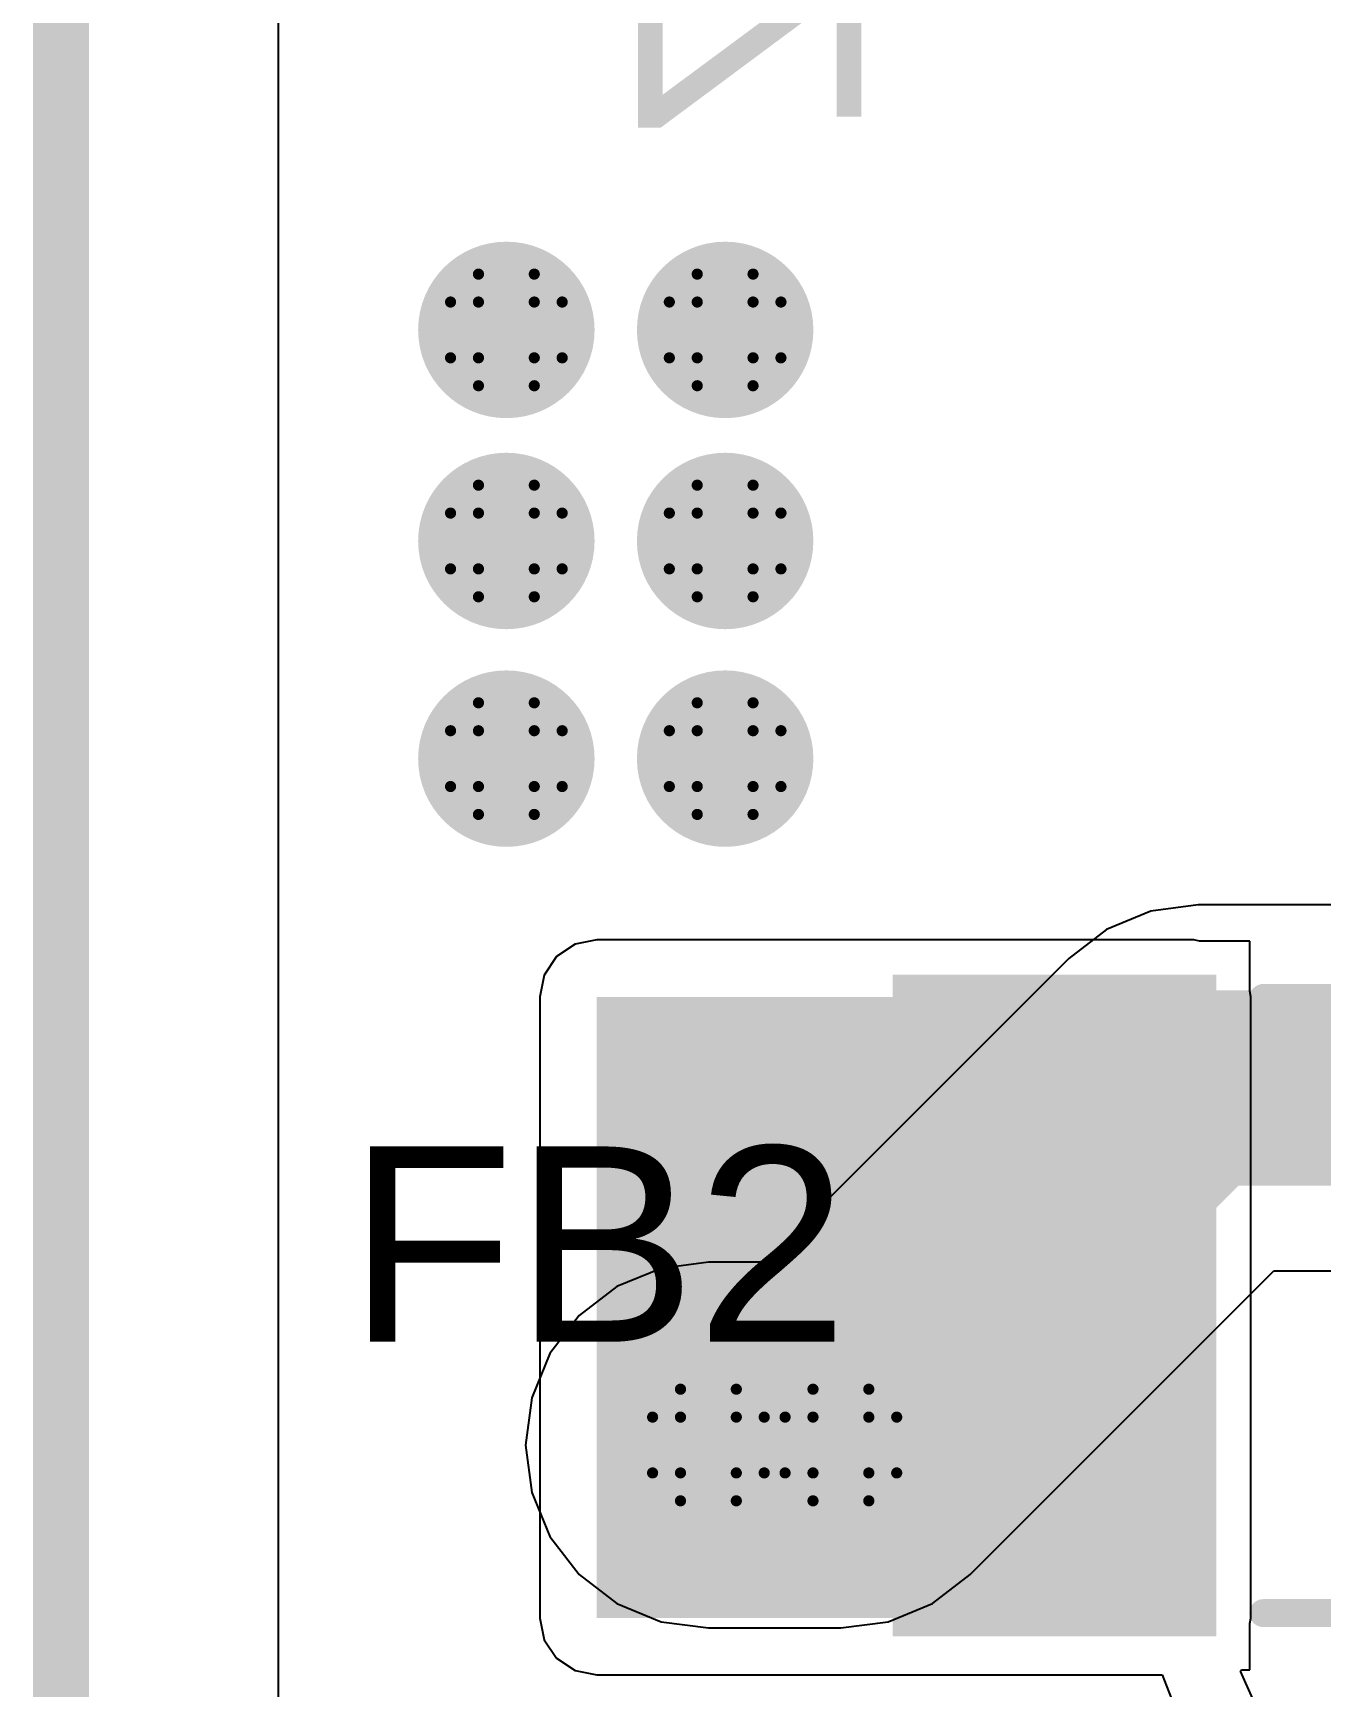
# Model space of a CAD drawing. Header units: inches. Extents: x 0 to 12.8, y -0.1 to 3.5.
# Drawn here: x -0.005 to 0.2257, y 0.6717 to 0.968 of the extents above; entities that cross this region are included whole.
import ezdxf

# ---------------------------------------------------------------- set-up
doc = ezdxf.new("R2010")
doc.units = ezdxf.units.IN
doc.header["$MEASUREMENT"] = 0
for name, color, linetype in [('Board Outline', 216, 'Continuous'), ('Bottom Layer', 5, 'Continuous'), ('Bottom Overlay', 54, 'Continuous'), ('Bottom Solder', 6, 'Continuous'), ('Drill Drawing', 1, 'Continuous'), ('Top Layer', 1, 'Continuous'), ('Top Overlay', 2, 'Continuous'), ('Top Paste', 8, 'Continuous'), ('Top Solder', 216, 'Continuous'), ('Via Holes', 16, 'Continuous')]:
    doc.layers.add(name, color=color, linetype=linetype)
doc.styles.add('Arial', font='', dxfattribs={"height": 0.2})
doc.styles.get('Arial').set_extended_font_data('Arial')

# ---------------------------------------------------------------- blocks, each defined once
blk = doc.blocks.new('IND_1210_39')
at = {"layer": 'Top Layer'}
for points in [[(-0.08291, 0.05531), (-0.03291, 0.05531), (-0.03291, -0.05531), (-0.08291, -0.05531)], [(0.03291, 0.05531), (0.08291, 0.05531), (0.08291, -0.05531), (0.03291, -0.05531)]]:
    blk.add_hatch(color=1, dxfattribs=at).paths.add_polyline_path(points)
at = {"layer": 'Top Paste'}
for points in [[(-0.08291, 0.05531), (-0.03291, 0.05531), (-0.03291, -0.05531), (-0.08291, -0.05531)], [(0.03291, 0.05531), (0.08291, 0.05531), (0.08291, -0.05531), (0.03291, -0.05531)]]:
    blk.add_hatch(color=8, dxfattribs=at).paths.add_polyline_path(points)
at = {"layer": 'Top Solder'}
for points in [[(-0.08691, 0.05931), (-0.02891, 0.05931), (-0.02891, -0.05931), (-0.08691, -0.05931)], [(0.02891, 0.05931), (0.08691, 0.05931), (0.08691, -0.05931), (0.02891, -0.05931)]]:
    blk.add_hatch(color=216, dxfattribs=at).paths.add_polyline_path(points)
at = {"layer": 'Top Overlay'}
for points in [[(0.02047, 0.05512, 0.005, 0.005, 0), (-0.02047, 0.05512, 0.005, 0.005, 0)], [(0.02047, -0.05512, 0.005, 0.005, 0), (-0.02047, -0.05512, 0.005, 0.005, 0)]]:
    blk.add_lwpolyline(points, format="xyseb", dxfattribs=at)
for points in [[(-0.02172, 0.05512, 0.0025, 0.0025, 1), (-0.01922, 0.05512, 0.0025, 0.0025, 1)], [(0.01922, 0.05512, 0.0025, 0.0025, 1), (0.02172, 0.05512, 0.0025, 0.0025, 1)], [(-0.02172, -0.05512, 0.0025, 0.0025, 1), (-0.01922, -0.05512, 0.0025, 0.0025, 1)], [(0.01922, -0.05512, 0.0025, 0.0025, 1), (0.02172, -0.05512, 0.0025, 0.0025, 1)]]:
    blk.add_lwpolyline(points, format="xyseb", close=True, dxfattribs=at)

msp = doc.modelspace()

# ---------------------------------------------------------------- hatches: boundary and pattern name
at = {"layer": 'Bottom Layer'}
h = msp.add_hatch(color=5, dxfattribs=at)
edge = h.paths.add_edge_path()
edge.add_arc((0.0798, 0.91482), 0.01181, 0, 360)
h = msp.add_hatch(color=5, dxfattribs=at)
edge = h.paths.add_edge_path()
edge.add_arc((0.119, 0.91482), 0.01181, 0, 360)
h = msp.add_hatch(color=5, dxfattribs=at)
edge = h.paths.add_edge_path()
edge.add_arc((0.0798, 0.877), 0.01181, 0, 360)
h = msp.add_hatch(color=5, dxfattribs=at)
edge = h.paths.add_edge_path()
edge.add_arc((0.119, 0.877), 0.01181, 0, 360)
h = msp.add_hatch(color=5, dxfattribs=at)
edge = h.paths.add_edge_path()
edge.add_arc((0.0798, 0.838), 0.01181, 0, 360)
h = msp.add_hatch(color=5, dxfattribs=at)
edge = h.paths.add_edge_path()
edge.add_arc((0.119, 0.838), 0.01181, 0, 360)
h = msp.add_hatch(color=5, dxfattribs=at)
edge = h.paths.add_edge_path()
edge.add_arc((0.116, 0.715), 0.01181, 0, 360)
h = msp.add_hatch(color=5, dxfattribs=at)
edge = h.paths.add_edge_path()
edge.add_arc((0.13974, 0.715), 0.01181, 0, 360)
at = {"layer": 'Bottom Solder'}
h = msp.add_hatch(color=6, dxfattribs=at)
edge = h.paths.add_edge_path()
edge.add_arc((0.0798, 0.91482), 0.01581, 0, 360)
h = msp.add_hatch(color=6, dxfattribs=at)
edge = h.paths.add_edge_path()
edge.add_arc((0.119, 0.91482), 0.01581, 0, 360)
h = msp.add_hatch(color=6, dxfattribs=at)
edge = h.paths.add_edge_path()
edge.add_arc((0.0798, 0.877), 0.01581, 0, 360)
h = msp.add_hatch(color=6, dxfattribs=at)
edge = h.paths.add_edge_path()
edge.add_arc((0.119, 0.877), 0.01581, 0, 360)
h = msp.add_hatch(color=6, dxfattribs=at)
edge = h.paths.add_edge_path()
edge.add_arc((0.0798, 0.838), 0.01581, 0, 360)
h = msp.add_hatch(color=6, dxfattribs=at)
edge = h.paths.add_edge_path()
edge.add_arc((0.119, 0.838), 0.01581, 0, 360)
h = msp.add_hatch(color=6, dxfattribs=at)
edge = h.paths.add_edge_path()
edge.add_arc((0.116, 0.715), 0.01581, 0, 360)
h = msp.add_hatch(color=6, dxfattribs=at)
edge = h.paths.add_edge_path()
edge.add_arc((0.13974, 0.715), 0.01581, 0, 360)
at = {"layer": 'Top Layer'}
h = msp.add_hatch(color=1, dxfattribs=at)
edge = h.paths.add_edge_path()
edge.add_arc((0.0798, 0.91482), 0.01181, 0, 360)
h = msp.add_hatch(color=1, dxfattribs=at)
edge = h.paths.add_edge_path()
edge.add_arc((0.119, 0.91482), 0.01181, 0, 360)
h = msp.add_hatch(color=1, dxfattribs=at)
edge = h.paths.add_edge_path()
edge.add_arc((0.0798, 0.877), 0.01181, 0, 360)
h = msp.add_hatch(color=1, dxfattribs=at)
edge = h.paths.add_edge_path()
edge.add_arc((0.119, 0.877), 0.01181, 0, 360)
h = msp.add_hatch(color=1, dxfattribs=at)
edge = h.paths.add_edge_path()
edge.add_arc((0.0798, 0.838), 0.01181, 0, 360)
h = msp.add_hatch(color=1, dxfattribs=at)
edge = h.paths.add_edge_path()
edge.add_arc((0.119, 0.838), 0.01181, 0, 360)
msp.add_hatch(color=1, dxfattribs=at).paths.add_polyline_path([(0.096, 0.684), (0.203, 0.684), (0.203, 0.79531), (0.096, 0.79531)])
h = msp.add_hatch(color=1, dxfattribs=at)
edge = h.paths.add_edge_path()
edge.add_arc((0.116, 0.715), 0.01181, 0, 360)
h = msp.add_hatch(color=1, dxfattribs=at)
edge = h.paths.add_edge_path()
edge.add_arc((0.13974, 0.715), 0.01181, 0, 360)
at = {"layer": 'Top Solder'}
h = msp.add_hatch(color=216, dxfattribs=at)
edge = h.paths.add_edge_path()
edge.add_arc((0.0798, 0.91482), 0.01581, 0, 360)
h = msp.add_hatch(color=216, dxfattribs=at)
edge = h.paths.add_edge_path()
edge.add_arc((0.119, 0.91482), 0.01581, 0, 360)
h = msp.add_hatch(color=216, dxfattribs=at)
edge = h.paths.add_edge_path()
edge.add_arc((0.0798, 0.877), 0.01581, 0, 360)
h = msp.add_hatch(color=216, dxfattribs=at)
edge = h.paths.add_edge_path()
edge.add_arc((0.119, 0.877), 0.01581, 0, 360)
h = msp.add_hatch(color=216, dxfattribs=at)
edge = h.paths.add_edge_path()
edge.add_arc((0.0798, 0.838), 0.01581, 0, 360)
h = msp.add_hatch(color=216, dxfattribs=at)
edge = h.paths.add_edge_path()
edge.add_arc((0.119, 0.838), 0.01581, 0, 360)
h = msp.add_hatch(color=216, dxfattribs=at)
edge = h.paths.add_edge_path()
edge.add_arc((0.116, 0.715), 0.01581, 0, 360)
h = msp.add_hatch(color=216, dxfattribs=at)
edge = h.paths.add_edge_path()
edge.add_arc((0.13974, 0.715), 0.01581, 0, 360)
at = {"layer": 'Via Holes'}
h = msp.add_hatch(color=7, dxfattribs=at)
edge = h.paths.add_edge_path()
edge.add_arc((0.0798, 0.91482), 0.00591, 0, 360)
h = msp.add_hatch(color=7, dxfattribs=at)
edge = h.paths.add_edge_path()
edge.add_arc((0.119, 0.91482), 0.00591, 0, 360)
h = msp.add_hatch(color=7, dxfattribs=at)
edge = h.paths.add_edge_path()
edge.add_arc((0.0798, 0.877), 0.00591, 0, 360)
h = msp.add_hatch(color=7, dxfattribs=at)
edge = h.paths.add_edge_path()
edge.add_arc((0.119, 0.877), 0.00591, 0, 360)
h = msp.add_hatch(color=7, dxfattribs=at)
edge = h.paths.add_edge_path()
edge.add_arc((0.0798, 0.838), 0.00591, 0, 360)
h = msp.add_hatch(color=7, dxfattribs=at)
edge = h.paths.add_edge_path()
edge.add_arc((0.119, 0.838), 0.00591, 0, 360)
h = msp.add_hatch(color=7, dxfattribs=at)
edge = h.paths.add_edge_path()
edge.add_arc((0.116, 0.715), 0.00591, 0, 360)
h = msp.add_hatch(color=7, dxfattribs=at)
edge = h.paths.add_edge_path()
edge.add_arc((0.13974, 0.715), 0.00591, 0, 360)

# ---------------------------------------------------------------- linework, layer by layer
at = {"layer": 'Board Outline'}
msp.add_lwpolyline([(0, 0, 0.01, 0.01, 0), (0, 1.95441, 0.01, 0.01, 0)], format="xyseb", dxfattribs=at)
at = {"layer": 'Bottom Layer'}
for p, q in [((0.039, 0.1), (0.039, 1.91)), ((0.19526, 0.81066), (0.18735, 0.80739)), ((0.20374, 0.81178), (0.19526, 0.81066)), ((0.659, 0.81178), (0.20374, 0.81178)), ((0.18735, 0.80739), (0.18056, 0.80218)), ((0.18056, 0.80218), (0.12616, 0.74778)), ((0.116, 0.74778), (0.10752, 0.74666)), ((0.12616, 0.74778), (0.116, 0.74778)), ((0.10752, 0.74666), (0.09961, 0.74339)), ((0.16292, 0.69182), (0.21732, 0.74622)), ((0.21732, 0.74622), (0.64542, 0.74622)), ((0.09961, 0.74339), (0.09282, 0.73818)), ((0.09282, 0.73818), (0.08761, 0.73139)), ((0.08761, 0.73139), (0.08434, 0.72348)), ((0.08434, 0.72348), (0.08322, 0.715)), ((0.08322, 0.715), (0.08434, 0.70652)), ((0.08434, 0.70652), (0.08761, 0.69861)), ((0.08761, 0.69861), (0.09282, 0.69182)), ((0.09282, 0.69182), (0.09961, 0.68661)), ((0.15613, 0.68661), (0.16292, 0.69182)), ((0.09961, 0.68661), (0.10752, 0.68334)), ((0.14823, 0.68334), (0.15613, 0.68661)), ((0.10752, 0.68334), (0.116, 0.68222)), ((0.116, 0.68222), (0.13974, 0.68222)), ((0.13974, 0.68222), (0.14823, 0.68334))]:
    msp.add_line(p, q, dxfattribs=at)
for points in [[(0.13974, 0.715, 0.035, 0.035, 0), (0.20374, 0.779, 0.035, 0.035, 0)], [(0.20374, 0.779, 0.035, 0.035, 0), (0.60536, 0.779, 0.035, 0.035, 0)], [(0.116, 0.715, 0.035, 0.035, 0), (0.13974, 0.715, 0.035, 0.035, 0)]]:
    msp.add_lwpolyline(points, format="xyseb", dxfattribs=at)
for points in [[(0.19499, 0.779, 0.0175, 0.0175, 1), (0.21249, 0.779, 0.0175, 0.0175, 1)], [(0.19499, 0.779, 0.0175, 0.0175, 1), (0.21249, 0.779, 0.0175, 0.0175, 1)], [(0.10725, 0.715, 0.0175, 0.0175, 1), (0.12475, 0.715, 0.0175, 0.0175, 1)], [(0.13099, 0.715, 0.0175, 0.0175, 1), (0.14849, 0.715, 0.0175, 0.0175, 1)], [(0.13099, 0.715, 0.0175, 0.0175, 1), (0.14849, 0.715, 0.0175, 0.0175, 1)]]:
    msp.add_lwpolyline(points, format="xyseb", close=True, dxfattribs=at)
at = {"layer": 'Drill Drawing'}
for points in [[(0.0748, 0.91982, 0.002, 0.002, 0), (0.0748, 0.92482, 0.002, 0.002, 0)], [(0.0748, 0.92482, 0.002, 0.002, 0), (0.0848, 0.92482, 0.002, 0.002, 0)], [(0.0848, 0.91982, 0.002, 0.002, 0), (0.0848, 0.92482, 0.002, 0.002, 0)], [(0.114, 0.91982, 0.002, 0.002, 0), (0.114, 0.92482, 0.002, 0.002, 0)], [(0.114, 0.92482, 0.002, 0.002, 0), (0.124, 0.92482, 0.002, 0.002, 0)], [(0.124, 0.91982, 0.002, 0.002, 0), (0.124, 0.92482, 0.002, 0.002, 0)], [(0.0698, 0.90982, 0.002, 0.002, 0), (0.0698, 0.91982, 0.002, 0.002, 0)], [(0.0698, 0.91982, 0.002, 0.002, 0), (0.0748, 0.91982, 0.002, 0.002, 0)], [(0.0848, 0.91982, 0.002, 0.002, 0), (0.0898, 0.91982, 0.002, 0.002, 0)], [(0.0898, 0.90982, 0.002, 0.002, 0), (0.0898, 0.91982, 0.002, 0.002, 0)], [(0.109, 0.90982, 0.002, 0.002, 0), (0.109, 0.91982, 0.002, 0.002, 0)], [(0.109, 0.91982, 0.002, 0.002, 0), (0.114, 0.91982, 0.002, 0.002, 0)], [(0.124, 0.91982, 0.002, 0.002, 0), (0.129, 0.91982, 0.002, 0.002, 0)], [(0.129, 0.90982, 0.002, 0.002, 0), (0.129, 0.91982, 0.002, 0.002, 0)], [(0.0698, 0.90982, 0.002, 0.002, 0), (0.0748, 0.90982, 0.002, 0.002, 0)], [(0.0748, 0.90482, 0.002, 0.002, 0), (0.0748, 0.90982, 0.002, 0.002, 0)], [(0.0848, 0.90982, 0.002, 0.002, 0), (0.0898, 0.90982, 0.002, 0.002, 0)], [(0.0848, 0.90482, 0.002, 0.002, 0), (0.0848, 0.90982, 0.002, 0.002, 0)], [(0.109, 0.90982, 0.002, 0.002, 0), (0.114, 0.90982, 0.002, 0.002, 0)], [(0.114, 0.90482, 0.002, 0.002, 0), (0.114, 0.90982, 0.002, 0.002, 0)], [(0.124, 0.90982, 0.002, 0.002, 0), (0.129, 0.90982, 0.002, 0.002, 0)], [(0.124, 0.90482, 0.002, 0.002, 0), (0.124, 0.90982, 0.002, 0.002, 0)], [(0.0748, 0.90482, 0.002, 0.002, 0), (0.0848, 0.90482, 0.002, 0.002, 0)], [(0.114, 0.90482, 0.002, 0.002, 0), (0.124, 0.90482, 0.002, 0.002, 0)], [(0.0748, 0.882, 0.002, 0.002, 0), (0.0748, 0.887, 0.002, 0.002, 0)], [(0.0748, 0.887, 0.002, 0.002, 0), (0.0848, 0.887, 0.002, 0.002, 0)], [(0.0848, 0.882, 0.002, 0.002, 0), (0.0848, 0.887, 0.002, 0.002, 0)], [(0.114, 0.882, 0.002, 0.002, 0), (0.114, 0.887, 0.002, 0.002, 0)], [(0.114, 0.887, 0.002, 0.002, 0), (0.124, 0.887, 0.002, 0.002, 0)], [(0.124, 0.882, 0.002, 0.002, 0), (0.124, 0.887, 0.002, 0.002, 0)], [(0.0698, 0.872, 0.002, 0.002, 0), (0.0698, 0.882, 0.002, 0.002, 0)], [(0.0698, 0.882, 0.002, 0.002, 0), (0.0748, 0.882, 0.002, 0.002, 0)], [(0.0848, 0.882, 0.002, 0.002, 0), (0.0898, 0.882, 0.002, 0.002, 0)], [(0.0898, 0.872, 0.002, 0.002, 0), (0.0898, 0.882, 0.002, 0.002, 0)], [(0.109, 0.872, 0.002, 0.002, 0), (0.109, 0.882, 0.002, 0.002, 0)], [(0.109, 0.882, 0.002, 0.002, 0), (0.114, 0.882, 0.002, 0.002, 0)], [(0.124, 0.882, 0.002, 0.002, 0), (0.129, 0.882, 0.002, 0.002, 0)], [(0.129, 0.872, 0.002, 0.002, 0), (0.129, 0.882, 0.002, 0.002, 0)], [(0.0698, 0.872, 0.002, 0.002, 0), (0.0748, 0.872, 0.002, 0.002, 0)], [(0.0748, 0.867, 0.002, 0.002, 0), (0.0748, 0.872, 0.002, 0.002, 0)], [(0.0848, 0.872, 0.002, 0.002, 0), (0.0898, 0.872, 0.002, 0.002, 0)], [(0.0848, 0.867, 0.002, 0.002, 0), (0.0848, 0.872, 0.002, 0.002, 0)], [(0.109, 0.872, 0.002, 0.002, 0), (0.114, 0.872, 0.002, 0.002, 0)], [(0.114, 0.867, 0.002, 0.002, 0), (0.114, 0.872, 0.002, 0.002, 0)], [(0.124, 0.872, 0.002, 0.002, 0), (0.129, 0.872, 0.002, 0.002, 0)], [(0.124, 0.867, 0.002, 0.002, 0), (0.124, 0.872, 0.002, 0.002, 0)], [(0.0748, 0.867, 0.002, 0.002, 0), (0.0848, 0.867, 0.002, 0.002, 0)], [(0.114, 0.867, 0.002, 0.002, 0), (0.124, 0.867, 0.002, 0.002, 0)], [(0.0748, 0.843, 0.002, 0.002, 0), (0.0748, 0.848, 0.002, 0.002, 0)], [(0.0748, 0.848, 0.002, 0.002, 0), (0.0848, 0.848, 0.002, 0.002, 0)], [(0.0848, 0.843, 0.002, 0.002, 0), (0.0848, 0.848, 0.002, 0.002, 0)], [(0.114, 0.843, 0.002, 0.002, 0), (0.114, 0.848, 0.002, 0.002, 0)], [(0.114, 0.848, 0.002, 0.002, 0), (0.124, 0.848, 0.002, 0.002, 0)], [(0.124, 0.843, 0.002, 0.002, 0), (0.124, 0.848, 0.002, 0.002, 0)], [(0.0698, 0.833, 0.002, 0.002, 0), (0.0698, 0.843, 0.002, 0.002, 0)], [(0.0698, 0.843, 0.002, 0.002, 0), (0.0748, 0.843, 0.002, 0.002, 0)], [(0.0848, 0.843, 0.002, 0.002, 0), (0.0898, 0.843, 0.002, 0.002, 0)], [(0.0898, 0.833, 0.002, 0.002, 0), (0.0898, 0.843, 0.002, 0.002, 0)], [(0.109, 0.833, 0.002, 0.002, 0), (0.109, 0.843, 0.002, 0.002, 0)], [(0.109, 0.843, 0.002, 0.002, 0), (0.114, 0.843, 0.002, 0.002, 0)], [(0.124, 0.843, 0.002, 0.002, 0), (0.129, 0.843, 0.002, 0.002, 0)], [(0.129, 0.833, 0.002, 0.002, 0), (0.129, 0.843, 0.002, 0.002, 0)], [(0.0698, 0.833, 0.002, 0.002, 0), (0.0748, 0.833, 0.002, 0.002, 0)], [(0.0748, 0.828, 0.002, 0.002, 0), (0.0748, 0.833, 0.002, 0.002, 0)], [(0.0848, 0.833, 0.002, 0.002, 0), (0.0898, 0.833, 0.002, 0.002, 0)], [(0.0848, 0.828, 0.002, 0.002, 0), (0.0848, 0.833, 0.002, 0.002, 0)], [(0.109, 0.833, 0.002, 0.002, 0), (0.114, 0.833, 0.002, 0.002, 0)], [(0.114, 0.828, 0.002, 0.002, 0), (0.114, 0.833, 0.002, 0.002, 0)], [(0.124, 0.833, 0.002, 0.002, 0), (0.129, 0.833, 0.002, 0.002, 0)], [(0.124, 0.828, 0.002, 0.002, 0), (0.124, 0.833, 0.002, 0.002, 0)], [(0.0748, 0.828, 0.002, 0.002, 0), (0.0848, 0.828, 0.002, 0.002, 0)], [(0.114, 0.828, 0.002, 0.002, 0), (0.124, 0.828, 0.002, 0.002, 0)], [(0.111, 0.72, 0.002, 0.002, 0), (0.111, 0.725, 0.002, 0.002, 0)], [(0.111, 0.725, 0.002, 0.002, 0), (0.121, 0.725, 0.002, 0.002, 0)], [(0.121, 0.72, 0.002, 0.002, 0), (0.121, 0.725, 0.002, 0.002, 0)], [(0.13474, 0.72, 0.002, 0.002, 0), (0.13474, 0.725, 0.002, 0.002, 0)], [(0.13474, 0.725, 0.002, 0.002, 0), (0.14474, 0.725, 0.002, 0.002, 0)], [(0.14474, 0.72, 0.002, 0.002, 0), (0.14474, 0.725, 0.002, 0.002, 0)], [(0.106, 0.71, 0.002, 0.002, 0), (0.106, 0.72, 0.002, 0.002, 0)], [(0.106, 0.72, 0.002, 0.002, 0), (0.111, 0.72, 0.002, 0.002, 0)], [(0.121, 0.72, 0.002, 0.002, 0), (0.126, 0.72, 0.002, 0.002, 0)], [(0.126, 0.71, 0.002, 0.002, 0), (0.126, 0.72, 0.002, 0.002, 0)], [(0.12974, 0.71, 0.002, 0.002, 0), (0.12974, 0.72, 0.002, 0.002, 0)], [(0.12974, 0.72, 0.002, 0.002, 0), (0.13474, 0.72, 0.002, 0.002, 0)], [(0.14474, 0.72, 0.002, 0.002, 0), (0.14974, 0.72, 0.002, 0.002, 0)], [(0.14974, 0.71, 0.002, 0.002, 0), (0.14974, 0.72, 0.002, 0.002, 0)], [(0.106, 0.71, 0.002, 0.002, 0), (0.111, 0.71, 0.002, 0.002, 0)], [(0.111, 0.705, 0.002, 0.002, 0), (0.111, 0.71, 0.002, 0.002, 0)], [(0.121, 0.71, 0.002, 0.002, 0), (0.126, 0.71, 0.002, 0.002, 0)], [(0.121, 0.705, 0.002, 0.002, 0), (0.121, 0.71, 0.002, 0.002, 0)], [(0.12974, 0.71, 0.002, 0.002, 0), (0.13474, 0.71, 0.002, 0.002, 0)], [(0.13474, 0.705, 0.002, 0.002, 0), (0.13474, 0.71, 0.002, 0.002, 0)], [(0.14474, 0.71, 0.002, 0.002, 0), (0.14974, 0.71, 0.002, 0.002, 0)], [(0.14474, 0.705, 0.002, 0.002, 0), (0.14474, 0.71, 0.002, 0.002, 0)], [(0.111, 0.705, 0.002, 0.002, 0), (0.121, 0.705, 0.002, 0.002, 0)], [(0.13474, 0.705, 0.002, 0.002, 0), (0.14474, 0.705, 0.002, 0.002, 0)]]:
    msp.add_lwpolyline(points, format="xyseb", dxfattribs=at)
for points in [[(0.0743, 0.92482, 0.001, 0.001, 1), (0.0753, 0.92482, 0.001, 0.001, 1)], [(0.0743, 0.92482, 0.001, 0.001, 1), (0.0753, 0.92482, 0.001, 0.001, 1)], [(0.0843, 0.92482, 0.001, 0.001, 1), (0.0853, 0.92482, 0.001, 0.001, 1)], [(0.0843, 0.92482, 0.001, 0.001, 1), (0.0853, 0.92482, 0.001, 0.001, 1)], [(0.1135, 0.92482, 0.001, 0.001, 1), (0.1145, 0.92482, 0.001, 0.001, 1)], [(0.1135, 0.92482, 0.001, 0.001, 1), (0.1145, 0.92482, 0.001, 0.001, 1)], [(0.1235, 0.92482, 0.001, 0.001, 1), (0.1245, 0.92482, 0.001, 0.001, 1)], [(0.1235, 0.92482, 0.001, 0.001, 1), (0.1245, 0.92482, 0.001, 0.001, 1)], [(0.0693, 0.91982, 0.001, 0.001, 1), (0.0703, 0.91982, 0.001, 0.001, 1)], [(0.0693, 0.91982, 0.001, 0.001, 1), (0.0703, 0.91982, 0.001, 0.001, 1)], [(0.0743, 0.91982, 0.001, 0.001, 1), (0.0753, 0.91982, 0.001, 0.001, 1)], [(0.0743, 0.91982, 0.001, 0.001, 1), (0.0753, 0.91982, 0.001, 0.001, 1)], [(0.0843, 0.91982, 0.001, 0.001, 1), (0.0853, 0.91982, 0.001, 0.001, 1)], [(0.0843, 0.91982, 0.001, 0.001, 1), (0.0853, 0.91982, 0.001, 0.001, 1)], [(0.0893, 0.91982, 0.001, 0.001, 1), (0.0903, 0.91982, 0.001, 0.001, 1)], [(0.0893, 0.91982, 0.001, 0.001, 1), (0.0903, 0.91982, 0.001, 0.001, 1)], [(0.1085, 0.91982, 0.001, 0.001, 1), (0.1095, 0.91982, 0.001, 0.001, 1)], [(0.1085, 0.91982, 0.001, 0.001, 1), (0.1095, 0.91982, 0.001, 0.001, 1)], [(0.1135, 0.91982, 0.001, 0.001, 1), (0.1145, 0.91982, 0.001, 0.001, 1)], [(0.1135, 0.91982, 0.001, 0.001, 1), (0.1145, 0.91982, 0.001, 0.001, 1)], [(0.1235, 0.91982, 0.001, 0.001, 1), (0.1245, 0.91982, 0.001, 0.001, 1)], [(0.1235, 0.91982, 0.001, 0.001, 1), (0.1245, 0.91982, 0.001, 0.001, 1)], [(0.1285, 0.91982, 0.001, 0.001, 1), (0.1295, 0.91982, 0.001, 0.001, 1)], [(0.1285, 0.91982, 0.001, 0.001, 1), (0.1295, 0.91982, 0.001, 0.001, 1)], [(0.0693, 0.90982, 0.001, 0.001, 1), (0.0703, 0.90982, 0.001, 0.001, 1)], [(0.0693, 0.90982, 0.001, 0.001, 1), (0.0703, 0.90982, 0.001, 0.001, 1)], [(0.0743, 0.90982, 0.001, 0.001, 1), (0.0753, 0.90982, 0.001, 0.001, 1)], [(0.0743, 0.90982, 0.001, 0.001, 1), (0.0753, 0.90982, 0.001, 0.001, 1)], [(0.0843, 0.90982, 0.001, 0.001, 1), (0.0853, 0.90982, 0.001, 0.001, 1)], [(0.0843, 0.90982, 0.001, 0.001, 1), (0.0853, 0.90982, 0.001, 0.001, 1)], [(0.0893, 0.90982, 0.001, 0.001, 1), (0.0903, 0.90982, 0.001, 0.001, 1)], [(0.0893, 0.90982, 0.001, 0.001, 1), (0.0903, 0.90982, 0.001, 0.001, 1)], [(0.1085, 0.90982, 0.001, 0.001, 1), (0.1095, 0.90982, 0.001, 0.001, 1)], [(0.1085, 0.90982, 0.001, 0.001, 1), (0.1095, 0.90982, 0.001, 0.001, 1)], [(0.1135, 0.90982, 0.001, 0.001, 1), (0.1145, 0.90982, 0.001, 0.001, 1)], [(0.1135, 0.90982, 0.001, 0.001, 1), (0.1145, 0.90982, 0.001, 0.001, 1)], [(0.1235, 0.90982, 0.001, 0.001, 1), (0.1245, 0.90982, 0.001, 0.001, 1)], [(0.1235, 0.90982, 0.001, 0.001, 1), (0.1245, 0.90982, 0.001, 0.001, 1)], [(0.1285, 0.90982, 0.001, 0.001, 1), (0.1295, 0.90982, 0.001, 0.001, 1)], [(0.1285, 0.90982, 0.001, 0.001, 1), (0.1295, 0.90982, 0.001, 0.001, 1)], [(0.0743, 0.90482, 0.001, 0.001, 1), (0.0753, 0.90482, 0.001, 0.001, 1)], [(0.0743, 0.90482, 0.001, 0.001, 1), (0.0753, 0.90482, 0.001, 0.001, 1)], [(0.0843, 0.90482, 0.001, 0.001, 1), (0.0853, 0.90482, 0.001, 0.001, 1)], [(0.0843, 0.90482, 0.001, 0.001, 1), (0.0853, 0.90482, 0.001, 0.001, 1)], [(0.1135, 0.90482, 0.001, 0.001, 1), (0.1145, 0.90482, 0.001, 0.001, 1)], [(0.1135, 0.90482, 0.001, 0.001, 1), (0.1145, 0.90482, 0.001, 0.001, 1)], [(0.1235, 0.90482, 0.001, 0.001, 1), (0.1245, 0.90482, 0.001, 0.001, 1)], [(0.1235, 0.90482, 0.001, 0.001, 1), (0.1245, 0.90482, 0.001, 0.001, 1)], [(0.0743, 0.887, 0.001, 0.001, 1), (0.0753, 0.887, 0.001, 0.001, 1)], [(0.0743, 0.887, 0.001, 0.001, 1), (0.0753, 0.887, 0.001, 0.001, 1)], [(0.0843, 0.887, 0.001, 0.001, 1), (0.0853, 0.887, 0.001, 0.001, 1)], [(0.0843, 0.887, 0.001, 0.001, 1), (0.0853, 0.887, 0.001, 0.001, 1)], [(0.1135, 0.887, 0.001, 0.001, 1), (0.1145, 0.887, 0.001, 0.001, 1)], [(0.1135, 0.887, 0.001, 0.001, 1), (0.1145, 0.887, 0.001, 0.001, 1)], [(0.1235, 0.887, 0.001, 0.001, 1), (0.1245, 0.887, 0.001, 0.001, 1)], [(0.1235, 0.887, 0.001, 0.001, 1), (0.1245, 0.887, 0.001, 0.001, 1)], [(0.0693, 0.882, 0.001, 0.001, 1), (0.0703, 0.882, 0.001, 0.001, 1)], [(0.0693, 0.882, 0.001, 0.001, 1), (0.0703, 0.882, 0.001, 0.001, 1)], [(0.0743, 0.882, 0.001, 0.001, 1), (0.0753, 0.882, 0.001, 0.001, 1)], [(0.0743, 0.882, 0.001, 0.001, 1), (0.0753, 0.882, 0.001, 0.001, 1)], [(0.0843, 0.882, 0.001, 0.001, 1), (0.0853, 0.882, 0.001, 0.001, 1)], [(0.0843, 0.882, 0.001, 0.001, 1), (0.0853, 0.882, 0.001, 0.001, 1)], [(0.0893, 0.882, 0.001, 0.001, 1), (0.0903, 0.882, 0.001, 0.001, 1)], [(0.0893, 0.882, 0.001, 0.001, 1), (0.0903, 0.882, 0.001, 0.001, 1)], [(0.1085, 0.882, 0.001, 0.001, 1), (0.1095, 0.882, 0.001, 0.001, 1)], [(0.1085, 0.882, 0.001, 0.001, 1), (0.1095, 0.882, 0.001, 0.001, 1)], [(0.1135, 0.882, 0.001, 0.001, 1), (0.1145, 0.882, 0.001, 0.001, 1)], [(0.1135, 0.882, 0.001, 0.001, 1), (0.1145, 0.882, 0.001, 0.001, 1)], [(0.1235, 0.882, 0.001, 0.001, 1), (0.1245, 0.882, 0.001, 0.001, 1)], [(0.1235, 0.882, 0.001, 0.001, 1), (0.1245, 0.882, 0.001, 0.001, 1)], [(0.1285, 0.882, 0.001, 0.001, 1), (0.1295, 0.882, 0.001, 0.001, 1)], [(0.1285, 0.882, 0.001, 0.001, 1), (0.1295, 0.882, 0.001, 0.001, 1)], [(0.0693, 0.872, 0.001, 0.001, 1), (0.0703, 0.872, 0.001, 0.001, 1)], [(0.0693, 0.872, 0.001, 0.001, 1), (0.0703, 0.872, 0.001, 0.001, 1)], [(0.0743, 0.872, 0.001, 0.001, 1), (0.0753, 0.872, 0.001, 0.001, 1)], [(0.0743, 0.872, 0.001, 0.001, 1), (0.0753, 0.872, 0.001, 0.001, 1)], [(0.0843, 0.872, 0.001, 0.001, 1), (0.0853, 0.872, 0.001, 0.001, 1)], [(0.0843, 0.872, 0.001, 0.001, 1), (0.0853, 0.872, 0.001, 0.001, 1)], [(0.0893, 0.872, 0.001, 0.001, 1), (0.0903, 0.872, 0.001, 0.001, 1)], [(0.0893, 0.872, 0.001, 0.001, 1), (0.0903, 0.872, 0.001, 0.001, 1)], [(0.1085, 0.872, 0.001, 0.001, 1), (0.1095, 0.872, 0.001, 0.001, 1)], [(0.1085, 0.872, 0.001, 0.001, 1), (0.1095, 0.872, 0.001, 0.001, 1)], [(0.1135, 0.872, 0.001, 0.001, 1), (0.1145, 0.872, 0.001, 0.001, 1)], [(0.1135, 0.872, 0.001, 0.001, 1), (0.1145, 0.872, 0.001, 0.001, 1)], [(0.1235, 0.872, 0.001, 0.001, 1), (0.1245, 0.872, 0.001, 0.001, 1)], [(0.1235, 0.872, 0.001, 0.001, 1), (0.1245, 0.872, 0.001, 0.001, 1)], [(0.1285, 0.872, 0.001, 0.001, 1), (0.1295, 0.872, 0.001, 0.001, 1)], [(0.1285, 0.872, 0.001, 0.001, 1), (0.1295, 0.872, 0.001, 0.001, 1)], [(0.0743, 0.867, 0.001, 0.001, 1), (0.0753, 0.867, 0.001, 0.001, 1)], [(0.0743, 0.867, 0.001, 0.001, 1), (0.0753, 0.867, 0.001, 0.001, 1)], [(0.0843, 0.867, 0.001, 0.001, 1), (0.0853, 0.867, 0.001, 0.001, 1)], [(0.0843, 0.867, 0.001, 0.001, 1), (0.0853, 0.867, 0.001, 0.001, 1)], [(0.1135, 0.867, 0.001, 0.001, 1), (0.1145, 0.867, 0.001, 0.001, 1)], [(0.1135, 0.867, 0.001, 0.001, 1), (0.1145, 0.867, 0.001, 0.001, 1)], [(0.1235, 0.867, 0.001, 0.001, 1), (0.1245, 0.867, 0.001, 0.001, 1)], [(0.1235, 0.867, 0.001, 0.001, 1), (0.1245, 0.867, 0.001, 0.001, 1)], [(0.0743, 0.848, 0.001, 0.001, 1), (0.0753, 0.848, 0.001, 0.001, 1)], [(0.0743, 0.848, 0.001, 0.001, 1), (0.0753, 0.848, 0.001, 0.001, 1)], [(0.0843, 0.848, 0.001, 0.001, 1), (0.0853, 0.848, 0.001, 0.001, 1)], [(0.0843, 0.848, 0.001, 0.001, 1), (0.0853, 0.848, 0.001, 0.001, 1)], [(0.1135, 0.848, 0.001, 0.001, 1), (0.1145, 0.848, 0.001, 0.001, 1)], [(0.1135, 0.848, 0.001, 0.001, 1), (0.1145, 0.848, 0.001, 0.001, 1)], [(0.1235, 0.848, 0.001, 0.001, 1), (0.1245, 0.848, 0.001, 0.001, 1)], [(0.1235, 0.848, 0.001, 0.001, 1), (0.1245, 0.848, 0.001, 0.001, 1)], [(0.0693, 0.843, 0.001, 0.001, 1), (0.0703, 0.843, 0.001, 0.001, 1)], [(0.0693, 0.843, 0.001, 0.001, 1), (0.0703, 0.843, 0.001, 0.001, 1)], [(0.0743, 0.843, 0.001, 0.001, 1), (0.0753, 0.843, 0.001, 0.001, 1)], [(0.0743, 0.843, 0.001, 0.001, 1), (0.0753, 0.843, 0.001, 0.001, 1)], [(0.0843, 0.843, 0.001, 0.001, 1), (0.0853, 0.843, 0.001, 0.001, 1)], [(0.0843, 0.843, 0.001, 0.001, 1), (0.0853, 0.843, 0.001, 0.001, 1)], [(0.0893, 0.843, 0.001, 0.001, 1), (0.0903, 0.843, 0.001, 0.001, 1)], [(0.0893, 0.843, 0.001, 0.001, 1), (0.0903, 0.843, 0.001, 0.001, 1)], [(0.1085, 0.843, 0.001, 0.001, 1), (0.1095, 0.843, 0.001, 0.001, 1)], [(0.1085, 0.843, 0.001, 0.001, 1), (0.1095, 0.843, 0.001, 0.001, 1)], [(0.1135, 0.843, 0.001, 0.001, 1), (0.1145, 0.843, 0.001, 0.001, 1)], [(0.1135, 0.843, 0.001, 0.001, 1), (0.1145, 0.843, 0.001, 0.001, 1)], [(0.1235, 0.843, 0.001, 0.001, 1), (0.1245, 0.843, 0.001, 0.001, 1)], [(0.1235, 0.843, 0.001, 0.001, 1), (0.1245, 0.843, 0.001, 0.001, 1)], [(0.1285, 0.843, 0.001, 0.001, 1), (0.1295, 0.843, 0.001, 0.001, 1)], [(0.1285, 0.843, 0.001, 0.001, 1), (0.1295, 0.843, 0.001, 0.001, 1)], [(0.0693, 0.833, 0.001, 0.001, 1), (0.0703, 0.833, 0.001, 0.001, 1)], [(0.0693, 0.833, 0.001, 0.001, 1), (0.0703, 0.833, 0.001, 0.001, 1)], [(0.0743, 0.833, 0.001, 0.001, 1), (0.0753, 0.833, 0.001, 0.001, 1)], [(0.0743, 0.833, 0.001, 0.001, 1), (0.0753, 0.833, 0.001, 0.001, 1)], [(0.0843, 0.833, 0.001, 0.001, 1), (0.0853, 0.833, 0.001, 0.001, 1)], [(0.0843, 0.833, 0.001, 0.001, 1), (0.0853, 0.833, 0.001, 0.001, 1)], [(0.0893, 0.833, 0.001, 0.001, 1), (0.0903, 0.833, 0.001, 0.001, 1)], [(0.0893, 0.833, 0.001, 0.001, 1), (0.0903, 0.833, 0.001, 0.001, 1)], [(0.1085, 0.833, 0.001, 0.001, 1), (0.1095, 0.833, 0.001, 0.001, 1)], [(0.1085, 0.833, 0.001, 0.001, 1), (0.1095, 0.833, 0.001, 0.001, 1)], [(0.1135, 0.833, 0.001, 0.001, 1), (0.1145, 0.833, 0.001, 0.001, 1)], [(0.1135, 0.833, 0.001, 0.001, 1), (0.1145, 0.833, 0.001, 0.001, 1)], [(0.1235, 0.833, 0.001, 0.001, 1), (0.1245, 0.833, 0.001, 0.001, 1)], [(0.1235, 0.833, 0.001, 0.001, 1), (0.1245, 0.833, 0.001, 0.001, 1)], [(0.1285, 0.833, 0.001, 0.001, 1), (0.1295, 0.833, 0.001, 0.001, 1)], [(0.1285, 0.833, 0.001, 0.001, 1), (0.1295, 0.833, 0.001, 0.001, 1)], [(0.0743, 0.828, 0.001, 0.001, 1), (0.0753, 0.828, 0.001, 0.001, 1)], [(0.0743, 0.828, 0.001, 0.001, 1), (0.0753, 0.828, 0.001, 0.001, 1)], [(0.0843, 0.828, 0.001, 0.001, 1), (0.0853, 0.828, 0.001, 0.001, 1)], [(0.0843, 0.828, 0.001, 0.001, 1), (0.0853, 0.828, 0.001, 0.001, 1)], [(0.1135, 0.828, 0.001, 0.001, 1), (0.1145, 0.828, 0.001, 0.001, 1)], [(0.1135, 0.828, 0.001, 0.001, 1), (0.1145, 0.828, 0.001, 0.001, 1)], [(0.1235, 0.828, 0.001, 0.001, 1), (0.1245, 0.828, 0.001, 0.001, 1)], [(0.1235, 0.828, 0.001, 0.001, 1), (0.1245, 0.828, 0.001, 0.001, 1)], [(0.1105, 0.725, 0.001, 0.001, 1), (0.1115, 0.725, 0.001, 0.001, 1)], [(0.1105, 0.725, 0.001, 0.001, 1), (0.1115, 0.725, 0.001, 0.001, 1)], [(0.1205, 0.725, 0.001, 0.001, 1), (0.1215, 0.725, 0.001, 0.001, 1)], [(0.1205, 0.725, 0.001, 0.001, 1), (0.1215, 0.725, 0.001, 0.001, 1)], [(0.13424, 0.725, 0.001, 0.001, 1), (0.13524, 0.725, 0.001, 0.001, 1)], [(0.13424, 0.725, 0.001, 0.001, 1), (0.13524, 0.725, 0.001, 0.001, 1)], [(0.14424, 0.725, 0.001, 0.001, 1), (0.14524, 0.725, 0.001, 0.001, 1)], [(0.14424, 0.725, 0.001, 0.001, 1), (0.14524, 0.725, 0.001, 0.001, 1)], [(0.1055, 0.72, 0.001, 0.001, 1), (0.1065, 0.72, 0.001, 0.001, 1)], [(0.1055, 0.72, 0.001, 0.001, 1), (0.1065, 0.72, 0.001, 0.001, 1)], [(0.1105, 0.72, 0.001, 0.001, 1), (0.1115, 0.72, 0.001, 0.001, 1)], [(0.1105, 0.72, 0.001, 0.001, 1), (0.1115, 0.72, 0.001, 0.001, 1)], [(0.1205, 0.72, 0.001, 0.001, 1), (0.1215, 0.72, 0.001, 0.001, 1)], [(0.1205, 0.72, 0.001, 0.001, 1), (0.1215, 0.72, 0.001, 0.001, 1)], [(0.1255, 0.72, 0.001, 0.001, 1), (0.1265, 0.72, 0.001, 0.001, 1)], [(0.1255, 0.72, 0.001, 0.001, 1), (0.1265, 0.72, 0.001, 0.001, 1)], [(0.12924, 0.72, 0.001, 0.001, 1), (0.13024, 0.72, 0.001, 0.001, 1)], [(0.12924, 0.72, 0.001, 0.001, 1), (0.13024, 0.72, 0.001, 0.001, 1)], [(0.13424, 0.72, 0.001, 0.001, 1), (0.13524, 0.72, 0.001, 0.001, 1)], [(0.13424, 0.72, 0.001, 0.001, 1), (0.13524, 0.72, 0.001, 0.001, 1)], [(0.14424, 0.72, 0.001, 0.001, 1), (0.14524, 0.72, 0.001, 0.001, 1)], [(0.14424, 0.72, 0.001, 0.001, 1), (0.14524, 0.72, 0.001, 0.001, 1)], [(0.14924, 0.72, 0.001, 0.001, 1), (0.15024, 0.72, 0.001, 0.001, 1)], [(0.14924, 0.72, 0.001, 0.001, 1), (0.15024, 0.72, 0.001, 0.001, 1)], [(0.1055, 0.71, 0.001, 0.001, 1), (0.1065, 0.71, 0.001, 0.001, 1)], [(0.1055, 0.71, 0.001, 0.001, 1), (0.1065, 0.71, 0.001, 0.001, 1)], [(0.1105, 0.71, 0.001, 0.001, 1), (0.1115, 0.71, 0.001, 0.001, 1)], [(0.1105, 0.71, 0.001, 0.001, 1), (0.1115, 0.71, 0.001, 0.001, 1)], [(0.1205, 0.71, 0.001, 0.001, 1), (0.1215, 0.71, 0.001, 0.001, 1)], [(0.1205, 0.71, 0.001, 0.001, 1), (0.1215, 0.71, 0.001, 0.001, 1)], [(0.1255, 0.71, 0.001, 0.001, 1), (0.1265, 0.71, 0.001, 0.001, 1)], [(0.1255, 0.71, 0.001, 0.001, 1), (0.1265, 0.71, 0.001, 0.001, 1)], [(0.12924, 0.71, 0.001, 0.001, 1), (0.13024, 0.71, 0.001, 0.001, 1)], [(0.12924, 0.71, 0.001, 0.001, 1), (0.13024, 0.71, 0.001, 0.001, 1)], [(0.13424, 0.71, 0.001, 0.001, 1), (0.13524, 0.71, 0.001, 0.001, 1)], [(0.13424, 0.71, 0.001, 0.001, 1), (0.13524, 0.71, 0.001, 0.001, 1)], [(0.14424, 0.71, 0.001, 0.001, 1), (0.14524, 0.71, 0.001, 0.001, 1)], [(0.14424, 0.71, 0.001, 0.001, 1), (0.14524, 0.71, 0.001, 0.001, 1)], [(0.14924, 0.71, 0.001, 0.001, 1), (0.15024, 0.71, 0.001, 0.001, 1)], [(0.14924, 0.71, 0.001, 0.001, 1), (0.15024, 0.71, 0.001, 0.001, 1)], [(0.1105, 0.705, 0.001, 0.001, 1), (0.1115, 0.705, 0.001, 0.001, 1)], [(0.1105, 0.705, 0.001, 0.001, 1), (0.1115, 0.705, 0.001, 0.001, 1)], [(0.1205, 0.705, 0.001, 0.001, 1), (0.1215, 0.705, 0.001, 0.001, 1)], [(0.1205, 0.705, 0.001, 0.001, 1), (0.1215, 0.705, 0.001, 0.001, 1)], [(0.13424, 0.705, 0.001, 0.001, 1), (0.13524, 0.705, 0.001, 0.001, 1)], [(0.13424, 0.705, 0.001, 0.001, 1), (0.13524, 0.705, 0.001, 0.001, 1)], [(0.14424, 0.705, 0.001, 0.001, 1), (0.14524, 0.705, 0.001, 0.001, 1)], [(0.14424, 0.705, 0.001, 0.001, 1), (0.14524, 0.705, 0.001, 0.001, 1)]]:
    msp.add_lwpolyline(points, format="xyseb", close=True, dxfattribs=at)
at = {"layer": 'Top Layer'}
for p, q in [((0.039, 0.1), (0.039, 1.91)), ((0.0921, 0.80473), (0.08879, 0.80252)), ((0.096, 0.80551), (0.0921, 0.80473)), ((0.203, 0.80551), (0.096, 0.80551)), ((0.20398, 0.80531), (0.203, 0.80551)), ((0.213, 0.80531), (0.20398, 0.80531)), ((0.213, 0.7963), (0.213, 0.80531)), ((0.08879, 0.80252), (0.08658, 0.79922)), ((0.08658, 0.79922), (0.0858, 0.79531)), ((0.0858, 0.79531), (0.0858, 0.684)), ((0.2132, 0.79531), (0.213, 0.7963)), ((0.2132, 0.684), (0.2132, 0.79531)), ((0.0858, 0.684), (0.08658, 0.6801)), ((0.213, 0.68302), (0.2132, 0.684)), ((0.213, 0.67469), (0.213, 0.68302)), ((0.08658, 0.6801), (0.08879, 0.67679)), ((0.08879, 0.67679), (0.0921, 0.67458)), ((0.0921, 0.67458), (0.096, 0.6738)), ((0.096, 0.6738), (0.19732, 0.6738)), ((0.19732, 0.6738), (0.199, 0.6695)), ((0.21134, 0.6745), (0.2115, 0.67469)), ((0.21354, 0.6695), (0.21134, 0.6745)), ((0.2115, 0.67469), (0.213, 0.67469))]:
    msp.add_line(p, q, dxfattribs=at)

# ---------------------------------------------------------------- block references
at = {"rotation": 180}
msp.add_blockref('IND_1210_39', (0.23591, 0.74), dxfattribs=at)

# ---------------------------------------------------------------- texts
at = {"layer": 'Bottom Overlay', "style": 'Arial', "text_generation_flag": 2}
msp.add_text('ZERO CARBON FOOTPRINT', height=0.04, rotation=270, dxfattribs=at).set_placement((0.10338, 0.94928))
at = {"layer": 'Top Overlay', "style": 'Arial'}
msp.add_text('FB2', height=0.035, dxfattribs=at).set_placement((0.05135, 0.73351))

doc.saveas('drawing.dxf')
